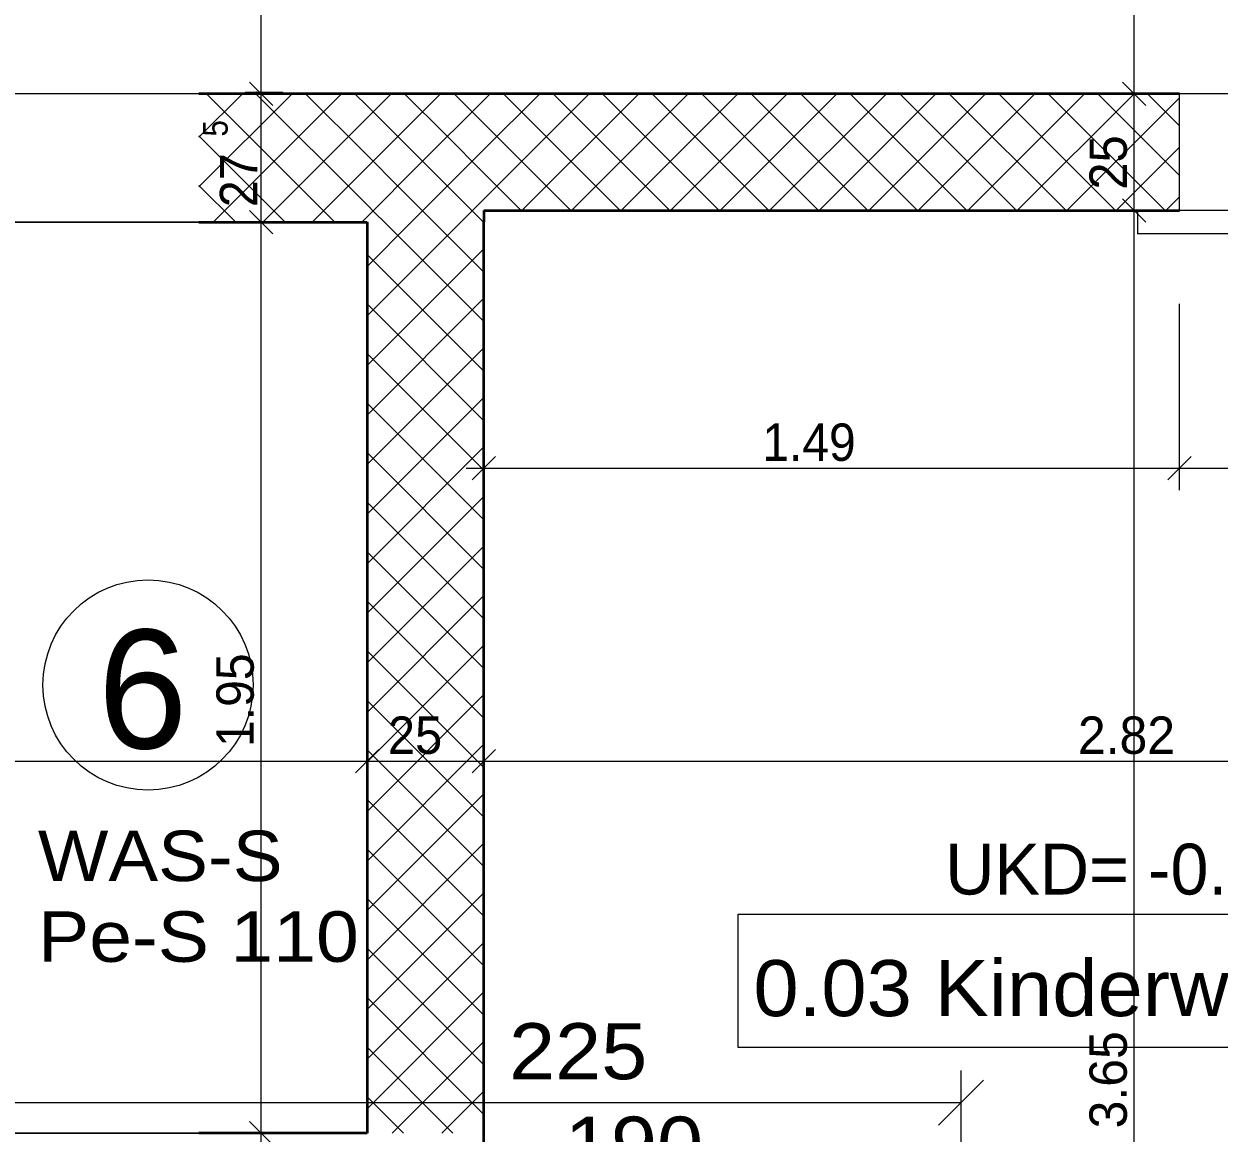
# Model space of a CAD drawing. Header units: millimetres. Extents: x -3497 to 2618, y -1809 to 2456.
# Drawn here: x 128.9 to 384.8, y 933.5 to 1170.9 of the extents above; entities that cross this region are included whole.
import ezdxf
from ezdxf.enums import TextEntityAlignment as Align

# ---------------------------------------------------------------- set-up
doc = ezdxf.new("R2010")
doc.units = ezdxf.units.MM
doc.header["$LTSCALE"] = 100
for name, color, linetype, true_color in [('10-0.05 Solid', 1, 'Continuous', 0xff0000), ('10-0.10 Punktlinie', 9, 'Continuous', 0x808080), ('20-(100) Aussenwände', 7, 'Continuous', 0xc0c0c0), ('20-Beton', 9, 'Continuous', 0x808080), ('50-Sanitärapparate', 6, 'Continuous', 0xff00ff), ('50-Türen&Fenster', 9, 'Continuous', 0x808080), ('Bemaßung', 3, 'Continuous', 0x00ff00), ('Layer31', 9, 'Continuous', 0x808080)]:
    doc.layers.add(name, color=color, linetype=linetype, true_color=true_color)
doc.layers.add('10-0.05 Strichpunkt', color=7, linetype='Continuous')
doc.styles.add('Arial', font='arial.ttf')
doc.dimstyles.new('ISO-25', dxfattribs={"dimtxt": 2.5, "dimasz": 2.5, "dimexe": 1.25, "dimexo": 0.625, "dimtad": 1, "dimtxsty": 'Standard', "dimcen": 2.5, "dimadec": 0, "dimazin": 0, "dimtfac": 1, "dimtmove": 0, "dimatfit": 3, "dimfxl": 0, "dimarcsym": 0})

# ---------------------------------------------------------------- blocks, each defined once
blk = doc.blocks.new('Baugruppe_343_nNn04')
at = {"layer": '50-Sanitärapparate', "color": 6, "linetype": 'Continuous', "lineweight": 13, "true_color": 0xff00ff}
blk.add_circle((155.44, 1029.4), 22.5, dxfattribs=at)
at = {"layer": '50-Sanitärapparate', "color": 6, "linetype": 'Continuous', "lineweight": 13, "true_color": 0xff00ff, "style": 'Arial'}
for s, height, width, p, p2 in [('6', 25.4, 0.974227, (144.69, 1015.83), (163.9, 1015.83)), ('WAS-S', 10.8, 1.060315, (131.86, 987.42), (184.26, 987.42)), ('Pe-S 110', 10.8, 1.093659, (131.86, 970.14), (200.59, 970.14))]:
    blk.add_text(s, height=height, dxfattribs=dict(at, width=width)).set_placement(p, p2, align=Align.FIT)
blk = doc.blocks.new('*D343')
at = {"layer": '10-0.05 Strichpunkt', "color": 6, "linetype": 'Continuous', "lineweight": 13, "true_color": 0xff00ff}
for p, q in [((139.81, 894.11), (139.81, 926.86)), ((329.56, 894.11), (329.56, 926.86)), ((135.01, 915.2), (144.61, 924.8)), ((334.36, 924.8), (324.76, 915.2)), ((139.81, 920), (329.56, 920))]:
    blk.add_line(p, q, dxfattribs=at)
at = {"layer": '10-0.05 Strichpunkt', "color": 6, "linetype": 'Continuous', "lineweight": 13, "true_color": 0xff00ff, "style": 'Arial', "width": 1.060137}
blk.add_text('190', height=12, dxfattribs=at).set_placement((244.71, 925), (274.33, 925), align=Align.FIT)
blk = doc.blocks.new('_Oblique')
at = {"color": 0, "linetype": 'ByBlock', "lineweight": -2}
blk.add_line((-0.5, -0.5), (0.5, 0.5), dxfattribs=at)
blk = doc.blocks.new('*D344')
at = {"layer": '10-0.05 Strichpunkt', "color": 6, "linetype": 'Continuous', "lineweight": 13, "true_color": 0xff00ff}
for p, q in [((100.02, 935.2), (109.62, 944.8)), ((104.82, 894.11), (104.82, 946.86)), ((334.36, 944.8), (324.76, 935.2)), ((329.56, 854.11), (329.56, 946.86)), ((104.82, 940), (329.56, 940))]:
    blk.add_line(p, q, dxfattribs=at)
at = {"layer": '10-0.05 Strichpunkt', "color": 6, "linetype": 'Continuous', "lineweight": 13, "true_color": 0xff00ff, "style": 'Arial', "width": 1.060137}
blk.add_text('225', height=12, dxfattribs=at).set_placement((232.75, 945), (262.36, 945), align=Align.FIT)
blk = doc.blocks.new('*X491')
at = {"layer": '10-0.05 Solid', "color": 18, "linetype": 'Continuous', "lineweight": 13, "true_color": 0x000000}
for p, q in [((202.34, 1108.4), (222.42, 1128.48)), ((202.34, 1119), (211.82, 1128.48)), ((227.34, 1107.18), (206.05, 1128.48)), ((227.34, 1117.79), (216.65, 1128.48)), ((202.34, 1097.79), (227.34, 1122.79)), ((227.34, 1096.57), (202.34, 1121.57)), ((202.34, 1087.18), (227.34, 1112.18)), ((227.34, 1085.97), (202.34, 1110.97)), ((202.34, 1076.58), (227.34, 1101.58)), ((227.34, 1075.36), (202.34, 1100.36)), ((202.34, 1065.97), (227.34, 1090.97)), ((227.34, 1064.75), (202.34, 1089.75)), ((202.34, 1055.36), (227.34, 1080.36)), ((227.34, 1054.15), (202.34, 1079.15)), ((202.34, 1044.76), (227.34, 1069.76)), ((227.34, 1043.54), (202.34, 1068.54)), ((202.34, 1034.15), (227.34, 1059.15)), ((227.34, 1032.93), (202.34, 1057.93)), ((202.34, 1023.54), (227.34, 1048.54)), ((227.34, 1022.33), (202.34, 1047.33)), ((202.34, 1012.94), (227.34, 1037.94)), ((227.34, 1011.72), (202.34, 1036.72)), ((202.34, 1002.33), (227.34, 1027.33)), ((227.34, 1001.11), (202.34, 1026.11)), ((202.34, 991.72), (227.34, 1016.72)), ((227.34, 990.51), (202.34, 1015.51)), ((202.34, 981.12), (227.34, 1006.12)), ((227.34, 979.9), (202.34, 1004.9)), ((202.34, 970.51), (227.34, 995.51)), ((227.34, 969.29), (202.34, 994.29)), ((202.34, 959.9), (227.34, 984.9)), ((227.34, 958.69), (202.34, 983.69)), ((202.34, 949.3), (227.34, 974.3)), ((227.34, 948.08), (202.34, 973.08)), ((202.34, 938.69), (227.34, 963.69)), ((227.34, 937.47), (202.34, 962.47)), ((207.73, 933.48), (227.34, 953.08)), ((220.73, 933.48), (202.34, 951.87)), ((218.34, 933.48), (227.34, 942.48)), ((210.13, 933.48), (202.34, 941.26))]:
    blk.add_line(p, q, dxfattribs=at)
blk = doc.blocks.new('*X493')
at = {"layer": '10-0.05 Solid', "color": 18, "linetype": 'Continuous', "lineweight": 13, "true_color": 0x000000}
for p, q in [((227.34, 1133.4), (249.92, 1155.98)), ((227.34, 1144), (239.32, 1155.98)), ((227.34, 1154.61), (228.71, 1155.98)), ((256.58, 1130.98), (231.58, 1155.98)), ((235.53, 1130.98), (260.53, 1155.98)), ((267.19, 1130.98), (242.19, 1155.98)), ((246.14, 1130.98), (271.14, 1155.98)), ((277.79, 1130.98), (252.79, 1155.98)), ((256.74, 1130.98), (281.74, 1155.98)), ((288.4, 1130.98), (263.4, 1155.98)), ((267.35, 1130.98), (292.35, 1155.98)), ((299.01, 1130.98), (274.01, 1155.98)), ((277.96, 1130.98), (302.96, 1155.98)), ((309.61, 1130.98), (284.61, 1155.98)), ((288.56, 1130.98), (313.56, 1155.98)), ((320.22, 1130.98), (295.22, 1155.98)), ((299.17, 1130.98), (324.17, 1155.98)), ((330.83, 1130.98), (305.83, 1155.98)), ((309.78, 1130.98), (334.78, 1155.98)), ((341.43, 1130.98), (316.43, 1155.98)), ((320.38, 1130.98), (345.38, 1155.98)), ((352.04, 1130.98), (327.04, 1155.98)), ((330.99, 1130.98), (355.99, 1155.98)), ((362.64, 1130.98), (337.64, 1155.98)), ((341.6, 1130.98), (366.6, 1155.98)), ((373.25, 1130.98), (348.25, 1155.98)), ((352.2, 1130.98), (376.34, 1155.12)), ((376.34, 1138.49), (358.86, 1155.98)), ((376.34, 1149.1), (369.46, 1155.98)), ((245.97, 1130.98), (227.34, 1149.61)), ((362.81, 1130.98), (376.34, 1144.51)), ((235.37, 1130.98), (227.34, 1139)), ((373.42, 1130.98), (376.34, 1133.9))]:
    blk.add_line(p, q, dxfattribs=at)
blk = doc.blocks.new('*X616')
at = {"layer": '10-0.05 Solid', "color": 18, "linetype": 'Continuous', "lineweight": 13, "true_color": 0x000000}
for p, q in [((213.67, 1140.94), (227.34, 1154.61)), ((227.34, 1149.61), (224.31, 1152.64)), ((227.34, 1139), (219.26, 1147.08)), ((211.82, 1128.48), (227.34, 1144)), ((227.26, 1128.48), (214.21, 1141.53)), ((216.65, 1128.48), (209.16, 1135.97)), ((222.42, 1128.48), (227.34, 1133.4)), ((206.05, 1128.48), (204.11, 1130.42))]:
    blk.add_line(p, q, dxfattribs=at)
blk = doc.blocks.new('*X618')
at = {"layer": '10-0.05 Solid', "color": 18, "linetype": 'Continuous', "lineweight": 13, "true_color": 0x000000}
for p, q in [((166.34, 1136.04), (186.28, 1155.98)), ((166.34, 1146.64), (175.68, 1155.98)), ((195.44, 1128.48), (167.94, 1155.98)), ((169.39, 1128.48), (196.89, 1155.98)), ((202.34, 1132.18), (178.55, 1155.98)), ((202.34, 1142.79), (189.15, 1155.98)), ((202.34, 1153.39), (199.76, 1155.98)), ((180, 1128.48), (202.34, 1150.82)), ((184.83, 1128.48), (166.34, 1146.97)), ((190.6, 1128.48), (202.34, 1140.22)), ((174.23, 1128.48), (166.34, 1136.36)), ((201.21, 1128.48), (202.34, 1129.61))]:
    blk.add_line(p, q, dxfattribs=at)
blk = doc.blocks.new('*X619')
at = {"layer": '10-0.05 Solid', "color": 18, "linetype": 'Continuous', "lineweight": 13, "true_color": 0x000000}
for p, q in [((202.34, 1140.22), (218.1, 1155.98)), ((202.34, 1150.82), (207.5, 1155.98)), ((219.26, 1147.08), (210.37, 1155.98)), ((224.31, 1152.64), (220.97, 1155.98)), ((214.21, 1141.53), (202.34, 1153.39)), ((209.16, 1135.97), (202.34, 1142.79)), ((202.34, 1129.61), (213.67, 1140.94)), ((204.11, 1130.42), (202.34, 1132.18))]:
    blk.add_line(p, q, dxfattribs=at)
blk = doc.blocks.new('AnonymMegaMac_nNn0937')
at = {"layer": '20-Beton', "color": 8, "linetype": 'Continuous', "lineweight": 13, "true_color": 0x808080}
for p, q in [((364.16, 1133.47), (369.16, 1128.47)), ((366.64, 765.86), (366.66, 1130.97)), ((364.14, 768.36), (369.14, 763.36)), ((479.34, 765.85), (361.96, 765.86)), ((366.64, 740.84), (366.64, 765.86))]:
    blk.add_line(p, q, dxfattribs=at)
at = {"layer": '20-Beton', "color": 8, "linetype": 'Continuous', "lineweight": 18, "true_color": 0x808080, "style": 'Arial', "width": 0.957658}
blk.add_text('3.65', height=8, rotation=89.9982, dxfattribs=at).set_placement((365.06, 934.48), (365.06, 955.29), align=Align.FIT)
blk = doc.blocks.new('AnonymMegaMac_nNn0938')
at = {"layer": '20-Beton', "color": 8, "linetype": 'Continuous', "lineweight": 13, "true_color": 0x808080}
for p, q in [((366.66, 1155.98), (366.67, 1638.98)), ((364.16, 1158.48), (369.16, 1153.48)), ((371.34, 1155.98), (361.97, 1155.98)), ((366.66, 1130.97), (366.66, 1155.98)), ((364.16, 1133.47), (369.16, 1128.47)), ((371.34, 1130.97), (257.34, 1130.98)), ((366.64, 765.86), (366.66, 1130.97))]:
    blk.add_line(p, q, dxfattribs=at)
at = {"layer": '20-Beton', "color": 8, "linetype": 'Continuous', "lineweight": 18, "true_color": 0x808080, "style": 'Arial', "width": 0.9375}
blk.add_text('25', height=8, rotation=89.9982, dxfattribs=at).set_placement((365.07, 1135.44), (365.07, 1147.08), align=Align.FIT)
blk = doc.blocks.new('AnonymMegaMac_nNn0939')
at = {"layer": '20-Beton', "color": 8, "linetype": 'Continuous', "lineweight": 13, "true_color": 0x808080}
for p, q in [((364.17, 1641.48), (369.17, 1636.48)), ((366.66, 1155.98), (366.67, 1638.98)), ((364.16, 1158.48), (369.16, 1153.48))]:
    blk.add_line(p, q, dxfattribs=at)
at = {"layer": '20-Beton', "color": 8, "linetype": 'Continuous', "lineweight": 18, "true_color": 0x808080, "style": 'Arial'}
for s, width, p, p2 in [('20', 0.930412, (365.08, 1620.81), (365.08, 1632.36)), ('4.83', 0.970177, (365.07, 1383.95), (365.07, 1405.03))]:
    blk.add_text(s, height=8, rotation=89.9982, dxfattribs=dict(at, width=width)).set_placement(p, p2, align=Align.FIT)
blk = doc.blocks.new('AnonymMegaMac_nNn0940')
at = {"layer": '20-Beton', "color": 8, "linetype": 'Continuous', "lineweight": 13, "true_color": 0x808080}
blk.add_line((366.66, 1155.98), (366.67, 1638.98), dxfattribs=at)
blk = doc.blocks.new('AnonymMegaMac_nNn01046')
at = {"layer": '20-Beton', "color": 8, "linetype": 'Continuous', "lineweight": 13, "true_color": 0x808080}
for p, q in [((42.34, 1008.39), (42.34, 1017.76)), ((202.34, 1008.39), (202.34, 1017.76)), ((44.84, 1015.57), (39.84, 1010.57)), ((204.84, 1015.57), (199.84, 1010.57)), ((42.34, 1013.07), (202.34, 1013.07))]:
    blk.add_line(p, q, dxfattribs=at)
at = {"layer": '20-Beton', "color": 8, "linetype": 'Continuous', "lineweight": 18, "true_color": 0x808080, "style": 'Arial', "width": 0.919367}
blk.add_text('1.60', height=8, dxfattribs=at).set_placement((71.91, 1014.66), (91.89, 1014.66), align=Align.FIT)
blk = doc.blocks.new('AnonymMegaMac_nNn01047')
at = {"layer": '20-Beton', "color": 8, "linetype": 'Continuous', "lineweight": 13, "true_color": 0x808080}
for p, q in [((202.34, 1008.39), (202.34, 1017.76)), ((227.34, 1008.39), (227.34, 1017.76)), ((204.84, 1015.57), (199.84, 1010.57)), ((229.84, 1015.57), (224.84, 1010.57)), ((202.34, 1013.07), (227.34, 1013.07))]:
    blk.add_line(p, q, dxfattribs=at)
at = {"layer": '20-Beton', "color": 8, "linetype": 'Continuous', "lineweight": 18, "true_color": 0x808080, "style": 'Arial', "width": 0.9375}
blk.add_text('25', height=8, dxfattribs=at).set_placement((206.81, 1014.66), (218.45, 1014.66), align=Align.FIT)
blk = doc.blocks.new('AnonymMegaMac_nNn01048')
at = {"layer": '20-Beton', "color": 8, "linetype": 'Continuous', "lineweight": 13, "true_color": 0x808080}
for p, q in [((227.34, 1008.39), (227.34, 1017.76)), ((229.84, 1015.57), (224.84, 1010.57)), ((227.34, 1013.07), (509.34, 1013.07))]:
    blk.add_line(p, q, dxfattribs=at)
at = {"layer": '20-Beton', "color": 8, "linetype": 'Continuous', "lineweight": 18, "true_color": 0x808080, "style": 'Arial', "width": 0.957658}
blk.add_text('2.82', height=8, dxfattribs=at).set_placement((354.59, 1014.66), (375.39, 1014.66), align=Align.FIT)
blk = doc.blocks.new('AnonymMegaMac_nNn01053')
at = {"layer": '20-Beton', "color": 8, "linetype": 'Continuous', "lineweight": 13, "true_color": 0x808080}
for p, q in [((227.34, 1071.1), (227.34, 1110.98)), ((376.34, 1071.1), (376.34, 1110.98)), ((229.84, 1078.29), (224.84, 1073.29)), ((378.84, 1078.29), (373.84, 1073.29)), ((223.59, 1075.79), (227.34, 1075.79)), ((227.34, 1075.79), (376.34, 1075.79))]:
    blk.add_line(p, q, dxfattribs=at)
at = {"layer": '20-Beton', "color": 8, "linetype": 'Continuous', "lineweight": 18, "true_color": 0x808080, "style": 'Arial', "width": 0.921576}
blk.add_text('1.49', height=8, dxfattribs=at).set_placement((286.98, 1077.38), (307, 1077.38), align=Align.FIT)
blk = doc.blocks.new('AnonymMegaMac_nNn01054')
at = {"layer": '20-Beton', "color": 8, "linetype": 'Continuous', "lineweight": 13, "true_color": 0x808080}
for p, q in [((376.34, 1071.1), (376.34, 1110.98)), ((484.34, 1071.1), (484.34, 1110.98)), ((378.84, 1078.29), (373.84, 1073.29)), ((486.84, 1078.29), (481.84, 1073.29)), ((376.34, 1075.79), (484.34, 1075.79))]:
    blk.add_line(p, q, dxfattribs=at)
at = {"layer": '20-Beton', "color": 8, "linetype": 'Continuous', "lineweight": 18, "true_color": 0x808080, "style": 'Arial'}
for s, width, p, p2 in [('1.08', 0.921576, (415.48, 1077.38), (435.5, 1077.38)), ('2.10', 0.960236, (416.59, 1063.38), (437.45, 1063.38))]:
    blk.add_text(s, height=8, dxfattribs=dict(at, width=width)).set_placement(p, p2, align=Align.FIT)
blk = doc.blocks.new('AnonymMegaMac_nNn01127')
at = {"layer": '20-Beton', "color": 8, "linetype": 'Continuous', "lineweight": 13, "true_color": 0x808080}
for p, q in [((177.17, 935.98), (182.17, 930.98)), ((184.36, 933.48), (174.98, 933.48)), ((179.67, 905.98), (179.67, 933.48)), ((177.17, 908.48), (182.17, 903.48)), ((184.36, 905.98), (174.98, 905.98))]:
    blk.add_line(p, q, dxfattribs=at)
at = {"layer": '20-Beton', "color": 8, "linetype": 'Continuous', "lineweight": 18, "true_color": 0x808080, "style": 'Arial'}
for s, height, width, p, p2 in [('5', 5.28, 0.853093, (172.51, 924.31), (172.51, 927.81)), ('27', 8, 0.932345, (178.82, 909.17), (178.82, 920.75))]:
    blk.add_text(s, height=height, rotation=90, dxfattribs=dict(at, width=width)).set_placement(p, p2, align=Align.FIT)
blk = doc.blocks.new('AnonymMegaMac_nNn01128')
at = {"layer": '20-Beton', "color": 8, "linetype": 'Continuous', "lineweight": 13, "true_color": 0x808080}
for p, q in [((177.17, 1130.98), (182.17, 1125.98)), ((184.36, 1128.48), (174.98, 1128.48)), ((179.67, 933.48), (179.67, 1128.48)), ((177.17, 935.98), (182.17, 930.98)), ((184.36, 933.48), (174.98, 933.48))]:
    blk.add_line(p, q, dxfattribs=at)
at = {"layer": '20-Beton', "color": 8, "linetype": 'Continuous', "lineweight": 18, "true_color": 0x808080, "style": 'Arial', "width": 0.923417}
blk.add_text('1.95', height=8, rotation=90, dxfattribs=at).set_placement((178.08, 1016.11), (178.08, 1036.17), align=Align.FIT)
blk = doc.blocks.new('AnonymMegaMac_nNn01129')
at = {"layer": '20-Beton', "color": 8, "linetype": 'Continuous', "lineweight": 13, "true_color": 0x808080}
for p, q in [((177.17, 1158.48), (182.17, 1153.48)), ((184.36, 1155.98), (174.98, 1155.98)), ((179.67, 1128.48), (179.67, 1155.98)), ((177.17, 1130.98), (182.17, 1125.98)), ((184.36, 1128.48), (174.98, 1128.48))]:
    blk.add_line(p, q, dxfattribs=at)
at = {"layer": '20-Beton', "color": 8, "linetype": 'Continuous', "lineweight": 18, "true_color": 0x808080, "style": 'Arial'}
for s, height, width, p, p2 in [('5', 5.28, 0.853093, (172.51, 1146.81), (172.51, 1150.31)), ('27', 8, 0.932345, (178.82, 1131.67), (178.82, 1143.25))]:
    blk.add_text(s, height=height, rotation=90, dxfattribs=dict(at, width=width)).set_placement(p, p2, align=Align.FIT)
blk = doc.blocks.new('AnonymMegaMac_nNn01130')
at = {"layer": '20-Beton', "color": 8, "linetype": 'Continuous', "lineweight": 13, "true_color": 0x808080}
for p, q in [((177.17, 1641.48), (182.17, 1636.48)), ((184.36, 1638.98), (174.98, 1638.98)), ((179.67, 1155.98), (179.67, 1638.98)), ((177.17, 1158.48), (182.17, 1153.48)), ((184.36, 1155.98), (174.98, 1155.98))]:
    blk.add_line(p, q, dxfattribs=at)
at = {"layer": '20-Beton', "color": 8, "linetype": 'Continuous', "lineweight": 18, "true_color": 0x808080, "style": 'Arial'}
for s, width, p, p2 in [('20', 0.930412, (178.08, 1620.81), (178.08, 1632.36)), ('4.83', 0.970177, (178.08, 1383.95), (178.08, 1405.03))]:
    blk.add_text(s, height=8, rotation=90, dxfattribs=dict(at, width=width)).set_placement(p, p2, align=Align.FIT)

msp = doc.modelspace()

# ---------------------------------------------------------------- linework, layer by layer
at = {"layer": '10-0.10 Punktlinie', "color": 8, "linetype": 'Continuous', "lineweight": 13, "true_color": 0x808080}
msp.add_lwpolyline([(227.34, 1130.98), (227.34, 740.85), (1067.37, 740.85), (1067.37, 1035.86), (1017.37, 1035.86), (1017.37, 1165.86), (791.34, 1165.86), (791.34, 1130.98)], close=True, dxfattribs=at)
at = {"layer": '20-(100) Aussenwände', "color": 8, "linetype": 'Continuous', "lineweight": 13, "true_color": 0x808080}
for p, q in [((166.34, 1155.98), (42.34, 1155.98)), ((176.34, 1156.28), (184.34, 1156.28)), ((176.34, 1155.98), (176.34, 1156.28)), ((178.43, 1156.33), (178.57, 1156.33)), ((178.57, 1156.33), (178.6, 1156.33)), ((178.73, 1156.33), (178.6, 1156.33)), ((178.6, 1156.33), (178.73, 1156.33)), ((178.73, 1156.33), (179.77, 1156.33)), ((179.77, 1156.33), (179.91, 1156.33)), ((179.91, 1156.33), (179.93, 1156.33)), ((179.93, 1156.33), (180.07, 1156.33)), ((180.62, 1156.33), (180.75, 1156.33)), ((180.75, 1156.33), (180.89, 1156.33)), ((184.34, 1155.98), (184.34, 1156.28)), ((484.34, 1155.98), (376.34, 1155.98)), ((367.34, 1130.98), (367.34, 1127.98)), ((484.34, 1130.98), (376.34, 1130.98)), ((166.34, 1128.48), (42.34, 1128.48)), ((367.34, 1127.98), (367.34, 1125.98)), ((493.34, 1125.98), (367.34, 1125.98))]:
    msp.add_line(p, q, dxfattribs=at)
at = {"layer": '50-Sanitärapparate', "color": 8, "linetype": 'Continuous', "lineweight": 13, "true_color": 0x808080}
for points in [[(202.34, 933.48), (42.34, 933.48), (42.34, 1128.48), (202.34, 1128.48)], [(42.34, 933.48), (202.34, 933.48), (202.34, 1128.48), (42.34, 1128.48)]]:
    msp.add_lwpolyline(points, close=True, dxfattribs=at)
at = {"layer": '50-Türen&Fenster', "color": 8, "linetype": 'Continuous', "lineweight": 13, "true_color": 0x808080}
msp.add_line((376.34, 1130.98), (376.34, 1155.98), dxfattribs=at)
at = {"layer": '50-Türen&Fenster', "color": 8, "linetype": 'Continuous', "lineweight": 35, "true_color": 0x808080}
for points in [[(227.34, 1155.98), (166.34, 1155.98)], [(376.34, 1155.98), (227.34, 1155.98)], [(227.34, 1130.98), (376.34, 1130.98)], [(227.34, 1130.98), (227.34, 1128.48)], [(166.34, 1128.48), (202.34, 1128.48)], [(202.34, 1128.48), (202.34, 933.48)], [(227.34, 933.48), (227.34, 1128.48)], [(202.34, 933.48), (166.34, 933.48)], [(227.34, 905.98), (227.34, 933.48)]]:
    msp.add_lwpolyline(points, dxfattribs=at)
at = {"layer": 'Bemaßung', "color": 8, "linetype": 'Continuous', "lineweight": 13, "true_color": 0x808080}
for p, q in [((202.34, 1128.48), (166.34, 1128.48)), ((202.34, 933.48), (202.34, 1128.48)), ((202.34, 1068.98), (202.34, 980.98)), ((166.34, 933.48), (202.34, 933.48))]:
    msp.add_line(p, q, dxfattribs=at)
at = {"layer": 'Layer31', "color": 8, "linetype": 'Continuous', "lineweight": 13, "true_color": 0x808080}
msp.add_lwpolyline([(281.8, 980.37), (461.72, 980.37), (461.72, 951.79), (281.8, 951.79)], close=True, dxfattribs=at)

# ---------------------------------------------------------------- block references
for name in ['AnonymMegaMac_nNn0940', 'AnonymMegaMac_nNn01130', 'AnonymMegaMac_nNn0939', 'AnonymMegaMac_nNn0938', 'AnonymMegaMac_nNn01129', '*X618', '*X619', '*X616', '*X493', 'AnonymMegaMac_nNn0937', 'AnonymMegaMac_nNn01128', '*X491', 'AnonymMegaMac_nNn01053', 'AnonymMegaMac_nNn01054', 'Baugruppe_343_nNn04', 'AnonymMegaMac_nNn01048', 'AnonymMegaMac_nNn01046', 'AnonymMegaMac_nNn01047', 'AnonymMegaMac_nNn01127']:
    msp.add_blockref(name, (0, 0))

# ---------------------------------------------------------------- texts
at = {"layer": 'Bemaßung', "color": 7, "linetype": 'Continuous', "lineweight": 13, "style": 'Arial', "width": 0.9615}
msp.add_text('UKD= -0.40', height=10.874, dxfattribs=at).set_placement((326.17, 984.55), (402.82, 984.55), align=Align.FIT)
at = {"layer": 'Layer31', "color": 8, "linetype": 'Continuous', "lineweight": 13, "true_color": 0x808080, "style": 'Arial', "width": 1.041422}
msp.add_text('0.03 Kinderwagen', height=12, dxfattribs=at).set_placement((285.09, 958.51), (425.68, 958.51), align=Align.FIT)

# ---------------------------------------------------------------- dimensions: what is measured, and where the dimension line sits
at = {"layer": '10-0.05 Strichpunkt', "color": 6, "linetype": 'Continuous', "lineweight": 13, "true_color": 0xff00ff}
for base, p1, p2, picture, middle in [((329.56, 940), (104.82, 894.11), (329.56, 854.11), '*D344', (247.55, 951)), ((329.56, 920), (139.81, 894.11), (329.56, 894.11), '*D343', (259.52, 931))]:
    dim = msp.add_linear_dim(base=base, p1=p1, p2=p2, dimstyle='ISO-25', override={"dimtxt": 12, "dimasz": 12, "dimexe": 8.571429, "dimgap": 1.714286, "dimtad": 1, "dimjust": 3, "dimdec": 0, "dimzin": 8, "dimpost": '<>', "dimtxsty": 'Arial', "dimblk1": 'Oblique', "dimblk2": 'Oblique', "dimsah": 1, "dimclrd": 6, "dimclre": 6, "dimclrt": 6, "dimadec": 0}, dxfattribs=at)
    dim.commit()
    dim.dimension.update_dxf_attribs({"geometry": picture, "text_midpoint": middle, "dimtype": 160})

doc.saveas('drawing.dxf')
